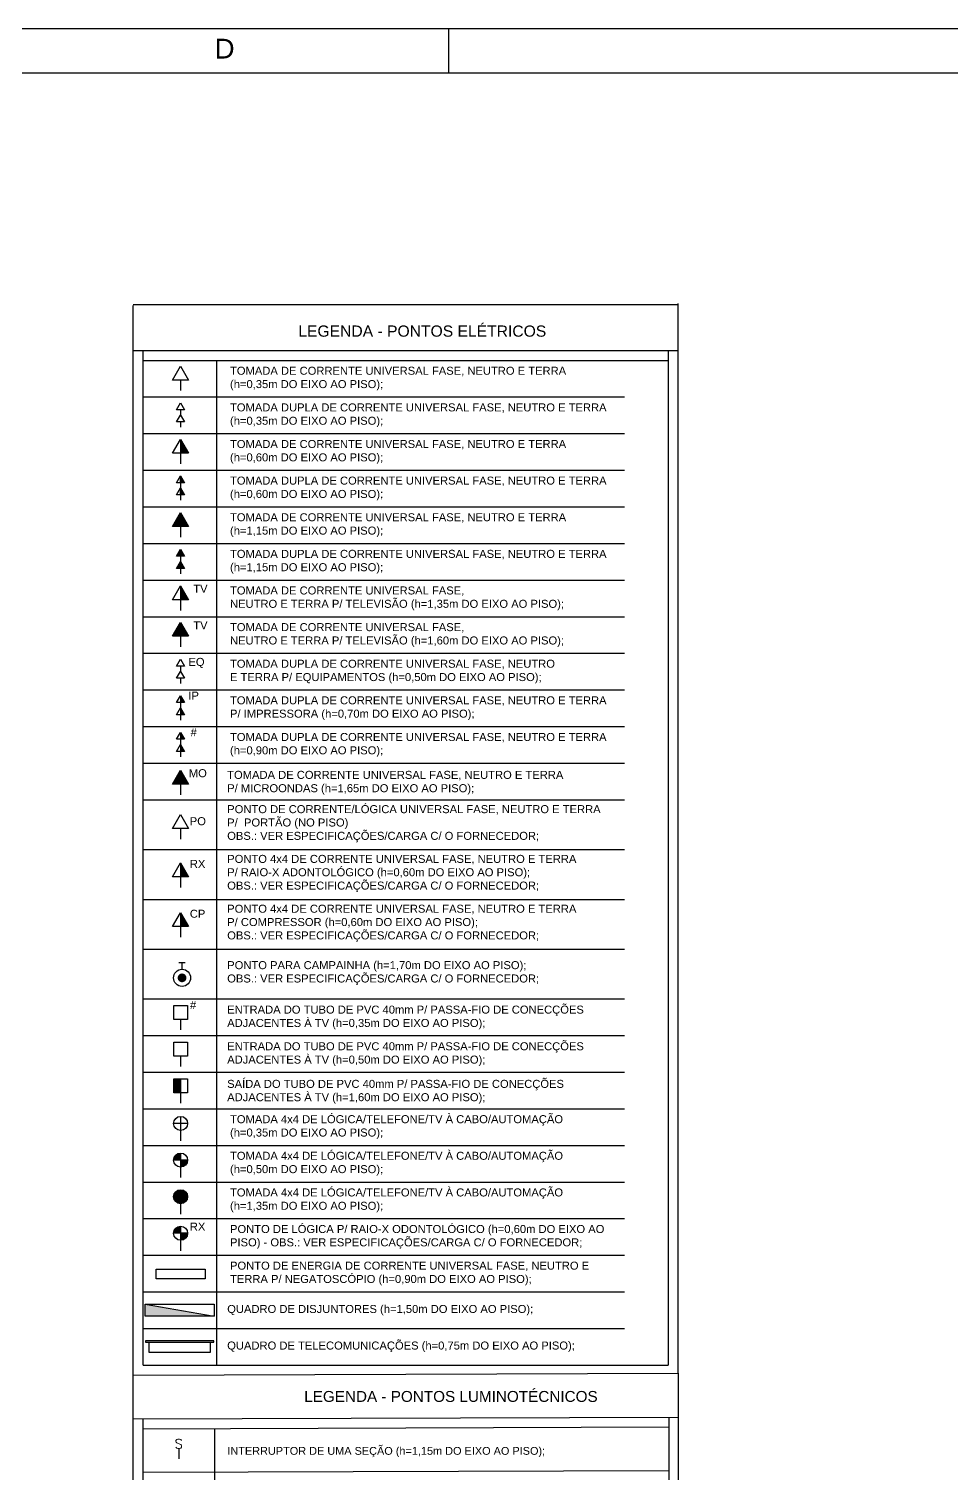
# Model space of a CAD drawing. Header units: millimetres. Extents: x 3082 to 3316, y 298 to 342.
# Drawn here: x 3268.73 to 3284.5, y 317.6 to 342.3 of the extents above; entities that cross this region are included whole.
import ezdxf
from ezdxf.enums import TextEntityAlignment as Align

# ---------------------------------------------------------------- set-up
doc = ezdxf.new("R2010")
doc.units = ezdxf.units.MM
doc.header["$MEASUREMENT"] = 0
doc.layers.get('0').update_dxf_attribs({"linetype": 'CONTINUOUS'})
for name, color, linetype in [('-HIDRO', 8, 'CONTINUOUS'), ('PL3', 3, 'CONTINUOUS'), ('Pontos Elétricos', 3, 'CONTINUOUS'), ('Pontos Elétricos e Luminotécnica', 3, 'CONTINUOUS'), ('TEXTO', 2, 'CONTINUOUS')]:
    doc.layers.add(name, color=color, linetype=linetype)
doc.styles.add('ARIAL', font='arial.ttf', dxfattribs={"height": 2})
doc.styles.add('ROMANS', font='romans.shx', dxfattribs={"height": 0.1})

# ---------------------------------------------------------------- blocks, each defined once
blk = doc.blocks.new('Tomada Média')
at = {"layer": 'PL3'}
blk.add_line((0, 0.08), (0, 0), dxfattribs=at)
blk.add_lwpolyline([(-0.06, 0.08), (0, 0.184), (0.06, 0.08)], close=True, dxfattribs=at)
blk = doc.blocks.new('Interruptor 1S')
at = {"layer": 'PL3'}
blk.add_line((0, 0.08), (0, 0), dxfattribs=at)
at = {"layer": 'PL3', "style": 'ROMANS'}
blk.add_text('S', height=0.072, dxfattribs=at).set_placement((0, 0.116), align=Align.MIDDLE)
blk = doc.blocks.new('bcamp')
at = {"layer": 'Pontos Elétricos'}
for p, q in [((0, 0.033), (0, -0.033)), ((0.064, 0), (0, 0))]:
    blk.add_line(p, q, dxfattribs=at)
at = {"layer": 'Pontos Elétricos', "const_width": 0.0439}
blk.add_lwpolyline([(0.128, 0, 1), (0.172, 0, 1)], format="xyb", close=True, dxfattribs=at)
at = {"layer": 'Pontos Elétricos'}
blk.add_circle((0.15, 0), 0.0859, dxfattribs=at)

msp = doc.modelspace()

# ---------------------------------------------------------------- hatches: boundary and pattern name
at = {"layer": 'Pontos Elétricos'}
h = msp.add_hatch(color=251, dxfattribs=at)
h.dxf.hatch_style = 1
h.paths.add_polyline_path([(3271.321, 335.276), (3271.321, 335.04), (3271.458, 335.04)])
for points in [[(3271.321, 334.536), (3271.389, 334.536), (3271.321, 334.655)], [(3271.321, 334.327), (3271.389, 334.327), (3271.321, 334.445)], [(3271.321, 334.024), (3271.184, 333.787), (3271.458, 333.787)], [(3271.321, 333.397), (3271.253, 333.279), (3271.389, 333.279)], [(3271.321, 333.188), (3271.253, 333.07), (3271.389, 333.07)], [(3271.321, 332.145), (3271.184, 331.908), (3271.458, 331.908)], [(3271.321, 330.774), (3271.389, 330.774), (3271.321, 330.892)], [(3271.321, 330.564), (3271.389, 330.564), (3271.321, 330.683)], [(3271.321, 330.147), (3271.389, 330.147), (3271.321, 330.266)], [(3271.321, 329.938), (3271.389, 329.938), (3271.321, 330.056)], [(3271.325, 329.617), (3271.189, 329.38), (3271.462, 329.38)]]:
    msp.add_hatch(color=251, dxfattribs=at).paths.add_polyline_path(points)
h = msp.add_hatch(color=251, dxfattribs=at)
h.dxf.hatch_style = 1
h.paths.add_polyline_path([(3271.321, 332.771), (3271.321, 332.534), (3271.458, 332.534)])
h = msp.add_hatch(color=251, dxfattribs=at)
h.dxf.hatch_style = 1
h.paths.add_polyline_path([(3271.321, 328.032), (3271.321, 327.796), (3271.458, 327.796)])
h = msp.add_hatch(color=251, dxfattribs=at)
h.dxf.hatch_style = 1
h.paths.add_polyline_path([(3271.321, 327.181), (3271.321, 326.944), (3271.458, 326.944)])
h = msp.add_hatch(color=251, dxfattribs=at)
h.dxf.hatch_style = 1
h.paths.add_polyline_path([(3271.206, 324.342), (3271.325, 324.342), (3271.325, 324.103), (3271.206, 324.103)])
h = msp.add_hatch(color=251, dxfattribs=at)
h.paths.add_polyline_path([(3271.325, 323.07, 0.414214), (3271.206, 322.95), (3271.325, 322.95)])
h.paths.add_polyline_path([(3271.325, 322.95), (3271.325, 322.831, 0.414214), (3271.445, 322.95)])
h = msp.add_hatch(color=251, dxfattribs=at)
h.paths.add_polyline_path([(3271.325, 322.444, 0.414214), (3271.206, 322.324), (3271.325, 322.324)])
h.paths.add_polyline_path([(3271.325, 322.324), (3271.325, 322.204, 0.414214), (3271.445, 322.324)])
h = msp.add_hatch(color=251, dxfattribs=at)
h.paths.add_polyline_path([(3271.325, 322.444, -0.414214), (3271.445, 322.324), (3271.325, 322.324)])
h.paths.add_polyline_path([(3271.325, 322.324), (3271.325, 322.204, -0.414214), (3271.206, 322.324)])
h = msp.add_hatch(color=251, dxfattribs=at)
h.paths.add_polyline_path([(3271.325, 321.817, 0.414214), (3271.206, 321.698), (3271.325, 321.698)])
h.paths.add_polyline_path([(3271.325, 321.698), (3271.325, 321.578, 0.414214), (3271.445, 321.698)])
at = {"layer": 'Pontos Elétricos e Luminotécnica'}
msp.add_hatch(color=254, dxfattribs=at).paths.add_polyline_path([(3271.9, 320.282), (3270.721, 320.484), (3270.721, 320.282)])

# ---------------------------------------------------------------- linework, layer by layer
at = {"layer": '-HIDRO'}
for p, q in [((3316.036, 342.298), (3252.961, 342.298)), ((3275.911, 341.548), (3275.911, 342.298)), ((3254.836, 341.548), (3315.286, 341.548)), ((3270.685, 319.443), (3270.685, 336.799))]:
    msp.add_line(p, q, dxfattribs=at)
at = {"color": 5}
for p, q in [((3270.514, 337.584), (3279.831, 337.584)), ((3270.514, 319.272), (3270.514, 337.568)), ((3279.831, 319.303), (3279.831, 337.599)), ((3270.514, 336.799), (3279.831, 336.799)), ((3279.831, 319.474), (3279.831, 336.83)), ((3270.514, 319.272), (3279.837, 319.303)), ((3270.514, 303.307), (3270.514, 319.272)), ((3279.837, 303.338), (3279.837, 319.303)), ((3270.514, 318.522), (3279.837, 318.554))]:
    msp.add_line(p, q, dxfattribs=at)
at = {"color": 250}
for p, q in [((3279.661, 336.799), (3279.661, 319.443)), ((3270.685, 336.628), (3279.661, 336.628)), ((3271.938, 336.628), (3271.938, 319.443)), ((3270.685, 336.002), (3278.914, 336.002)), ((3270.685, 335.376), (3278.914, 335.376)), ((3270.685, 334.749), (3278.914, 334.749)), ((3270.685, 334.123), (3278.914, 334.123)), ((3270.685, 333.497), (3278.914, 333.497)), ((3270.685, 332.87), (3278.914, 332.87)), ((3270.685, 332.244), (3278.914, 332.244)), ((3270.685, 331.618), (3278.914, 331.618)), ((3270.685, 330.991), (3278.914, 330.991)), ((3270.685, 330.365), (3278.914, 330.365)), ((3270.685, 329.739), (3278.914, 329.739)), ((3270.685, 329.112), (3278.914, 329.112)), ((3270.685, 328.261), (3278.914, 328.261)), ((3270.685, 327.409), (3278.914, 327.409)), ((3270.685, 326.558), (3278.914, 326.558)), ((3270.685, 325.707), (3278.914, 325.707)), ((3270.685, 325.08), (3278.914, 325.08)), ((3270.685, 324.454), (3278.914, 324.454)), ((3270.685, 323.828), (3278.914, 323.828)), ((3270.685, 323.201), (3278.914, 323.201)), ((3270.685, 322.575), (3278.914, 322.575)), ((3270.685, 321.949), (3278.914, 321.949)), ((3270.685, 321.322), (3278.914, 321.322)), ((3270.685, 320.696), (3278.914, 320.696)), ((3270.685, 320.07), (3278.914, 320.07)), ((3270.685, 319.443), (3279.661, 319.443)), ((3270.681, 303.474), (3270.683, 318.523)), ((3279.671, 318.554), (3279.671, 303.505)), ((3270.681, 318.356), (3279.671, 318.387)), ((3271.902, 318.356), (3271.902, 303.478)), ((3270.681, 317.612), (3279.671, 317.643)), ((3270.681, 317.612), (3279.671, 317.643))]:
    msp.add_line(p, q, dxfattribs=at)
at = {"layer": 'PL3'}
for p, q in [((3271.321, 335.276), (3271.321, 334.857)), ((3271.321, 332.771), (3271.321, 332.352)), ((3271.321, 328.032), (3271.321, 327.613)), ((3271.321, 327.181), (3271.321, 326.762))]:
    msp.add_line(p, q, dxfattribs=at)
for points in [[(3271.184, 335.04), (3271.321, 335.276), (3271.458, 335.04)], [(3271.184, 332.534), (3271.321, 332.771), (3271.458, 332.534)], [(3271.184, 327.796), (3271.321, 328.032), (3271.458, 327.796)], [(3271.184, 326.944), (3271.321, 327.181), (3271.458, 326.944)]]:
    msp.add_lwpolyline(points, close=True, dxfattribs=at)
at = {"layer": 'Pontos Elétricos'}
for p, q in [((3271.321, 334.536), (3271.321, 334.655)), ((3271.321, 334.327), (3271.321, 334.445)), ((3271.321, 330.892), (3271.321, 330.473)), ((3271.321, 330.266), (3271.321, 329.847)), ((3271.325, 325.355), (3271.325, 325.176)), ((3271.325, 324.729), (3271.325, 324.549)), ((3271.325, 324.342), (3271.325, 323.923)), ((3271.325, 323.696), (3271.325, 323.457)), ((3271.445, 323.577), (3271.206, 323.577)), ((3271.325, 323.457), (3271.325, 323.277)), ((3271.445, 322.95), (3271.206, 322.95)), ((3271.325, 323.07), (3271.325, 322.831)), ((3271.325, 322.831), (3271.325, 322.651)), ((3271.325, 322.444), (3271.325, 322.252)), ((3271.445, 322.324), (3271.206, 322.324)), ((3271.325, 322.252), (3271.325, 322.025)), ((3271.445, 321.698), (3271.206, 321.698)), ((3271.325, 321.817), (3271.325, 321.578)), ((3271.325, 321.578), (3271.325, 321.398))]:
    msp.add_line(p, q, dxfattribs=at)
for points in [[(3271.253, 330.774), (3271.321, 330.892), (3271.389, 330.774)], [(3271.253, 330.564), (3271.321, 330.683), (3271.389, 330.564)], [(3271.253, 330.147), (3271.321, 330.266), (3271.389, 330.147)], [(3271.253, 329.938), (3271.321, 330.056), (3271.389, 329.938)], [(3271.206, 325.595), (3271.445, 325.595), (3271.445, 325.355), (3271.206, 325.355)], [(3271.206, 324.968), (3271.445, 324.968), (3271.445, 324.729), (3271.206, 324.729)], [(3271.206, 324.342), (3271.445, 324.342), (3271.445, 324.103), (3271.206, 324.103)], [(3270.907, 321.083), (3271.742, 321.083), (3271.742, 320.918), (3270.907, 320.918)]]:
    msp.add_lwpolyline(points, close=True, dxfattribs=at)
for centre in [(3271.325, 323.577), (3271.325, 322.95), (3271.325, 322.324), (3271.325, 321.698)]:
    msp.add_circle(centre, 0.12, dxfattribs=at)
at = {"layer": 'Pontos Elétricos e Luminotécnica'}
msp.add_line((3270.721, 320.484), (3271.9, 320.282), dxfattribs=at)
for points in [[(3271.9, 320.484), (3271.9, 320.282), (3270.721, 320.282), (3270.721, 320.484)], [(3271.89, 319.858), (3270.725, 319.858), (3270.725, 319.837), (3271.89, 319.837)]]:
    msp.add_lwpolyline(points, close=True, dxfattribs=at)
msp.add_lwpolyline([(3271.827, 319.837), (3271.827, 319.657), (3270.787, 319.657), (3270.787, 319.837)], dxfattribs=at)

# ---------------------------------------------------------------- block references
at = {"layer": 'Pontos Elétricos'}
for p, xscale, yscale, zscale in [((3271.321, 336.11), 2.27754888901097, 2.27754888901097, 2.27754888901097), ((3271.321, 335.693), 1.138774444505485, 1.138774444505485, 1.138774444505485), ((3271.321, 335.484), 1.138774444505485, 1.138774444505485, 1.138774444505485), ((3271.321, 334.445), 1.138774444505485, 1.138774444505485, 1.138774444505485), ((3271.321, 334.236), 1.138774444505485, 1.138774444505485, 1.138774444505485), ((3271.321, 333.605), 2.27754888901097, 2.27754888901097, 2.27754888901097), ((3271.321, 333.188), 1.138774444505485, 1.138774444505485, 1.138774444505485), ((3271.321, 332.978), 1.138774444505485, 1.138774444505485, 1.138774444505485), ((3271.321, 331.726), 2.27754888901097, 2.27754888901097, 2.27754888901097), ((3271.321, 331.309), 1.138774444505485, 1.138774444505485, 1.138774444505485), ((3271.321, 331.099), 1.138774444505485, 1.138774444505485, 1.138774444505485), ((3271.325, 329.198), 2.27754888901097, 2.27754888901097, 2.27754888901097), ((3271.321, 328.439), 2.27754888901097, 2.27754888901097, 2.27754888901097)]:
    msp.add_blockref('Tomada Média', p, dxfattribs=dict(at, xscale=xscale, yscale=yscale, zscale=zscale))
at = {"layer": 'Pontos Elétricos', "xscale": 1.7, "yscale": 1.7, "zscale": 1.7, "rotation": 270}
msp.add_blockref('bcamp', (3271.349, 326.322), dxfattribs=at)
at = {"layer": 'Pontos Elétricos e Luminotécnica', "xscale": 2.220610166785793, "yscale": 2.220610166785793, "zscale": 2.220610166785793}
msp.add_blockref('Interruptor 1S', (3271.292, 317.84), dxfattribs=at)

# ---------------------------------------------------------------- texts
at = {"layer": '-HIDRO', "linetype": 'Continuous', "style": 'ARIAL'}
msp.add_text('D', height=0.338, dxfattribs=at).set_placement((3272.077, 341.96), align=Align.MIDDLE)
at = {"layer": 'Pontos Elétricos', "color": 4, "style": 'ARIAL'}
for s, height, p in [('TV', 0.1369, (3271.663, 332.653)), ('TV', 0.1369, (3271.663, 332.027)), ('EQ', 0.1369, (3271.596, 331.402)), ('IP', 0.1369, (3271.548, 330.825)), ('#', 0.137, (3271.548, 330.199)), ('MO', 0.1369, (3271.619, 329.499)), ('PO', 0.1369, (3271.619, 328.678)), ('RX', 0.1369, (3271.615, 327.947)), ('CP', 0.1369, (3271.615, 327.095)), ('#', 0.137, (3271.538, 325.535)), ('RX', 0.1369, (3271.615, 321.743))]:
    msp.add_text(s, height=height, dxfattribs=at).set_placement(p, align=Align.CENTER)
at = {"layer": 'TEXTO', "color": 2, "style": 'ARIAL'}
for s, height, p in [('LEGENDA - PONTOS ELÉTRICOS', 0.19165, (3275.457, 337.033)), ('LEGENDA - PONTOS LUMINOTÉCNICOS', 0.18685, (3275.947, 318.814))]:
    msp.add_text(s, height=height, dxfattribs=at).set_placement(p, align=Align.CENTER)
at = {"layer": 'TEXTO', "attachment_point": 4, "style": 'ARIAL'}
for s, insert, char_height in [('TOMADA DE CORRENTE UNIVERSAL FASE, NEUTRO E TERRA\\P(h=0,35m DO EIXO AO PISO);', (3272.169, 336.316), 0.13689), ('TOMADA DUPLA DE CORRENTE UNIVERSAL FASE, NEUTRO E TERRA\\P(h=0,35m DO EIXO AO PISO);', (3272.169, 335.689), 0.13689), ('TOMADA DE CORRENTE UNIVERSAL FASE, NEUTRO E TERRA\\P(h=0,60m DO EIXO AO PISO);', (3272.169, 335.063), 0.13689), ('TOMADA DUPLA DE CORRENTE UNIVERSAL FASE, NEUTRO E TERRA\\P(h=0,60m DO EIXO AO PISO);', (3272.169, 334.437), 0.13689), ('TOMADA DE CORRENTE UNIVERSAL FASE, NEUTRO E TERRA\\P(h=1,15m DO EIXO AO PISO);', (3272.169, 333.81), 0.13689), ('TOMADA DUPLA DE CORRENTE UNIVERSAL FASE, NEUTRO E TERRA\\P(h=1,15m DO EIXO AO PISO);', (3272.169, 333.184), 0.13689), ('TOMADA DE CORRENTE UNIVERSAL FASE,\\PNEUTRO E TERRA P/ TELEVISÃO (h=1,35m DO EIXO AO PISO);', (3272.169, 332.558), 0.13689), ('TOMADA DE CORRENTE UNIVERSAL FASE,\\PNEUTRO E TERRA P/ TELEVISÃO (h=1,60m DO EIXO AO PISO);', (3272.169, 331.931), 0.13689), ('TOMADA DUPLA DE CORRENTE UNIVERSAL FASE, NEUTRO\\PE TERRA P/ EQUIPAMENTOS (h=0,50m DO EIXO AO PISO);', (3272.169, 331.305), 0.13689), ('TOMADA DUPLA DE CORRENTE UNIVERSAL FASE, NEUTRO E TERRA\\PP/ IMPRESSORA (h=0,70m DO EIXO AO PISO);', (3272.169, 330.679), 0.13689), ('TOMADA DUPLA DE CORRENTE UNIVERSAL FASE, NEUTRO E TERRA\\P(h=0,90m DO EIXO AO PISO);', (3272.169, 330.052), 0.13689), ('TOMADA DE CORRENTE UNIVERSAL FASE, NEUTRO E TERRA\\PP/ MICROONDAS (h=1,65m DO EIXO AO PISO);', (3272.121, 329.404), 0.13689), ('PONTO DE CORRENTE/LÓGICA UNIVERSAL FASE, NEUTRO E TERRA\\PP/  PORTÃO (NO PISO)\\POBS.: VER ESPECIFICAÇÕES/CARGA C/ O FORNECEDOR;', (3272.121, 328.703), 0.13689), ('ENTRADA DO TUBO DE PVC 40mm P/ PASSA-FIO DE CONECÇÕES\\PADJACENTES À TV (h=0,35m DO EIXO AO PISO);', (3272.121, 325.389), 0.13689), ('ENTRADA DO TUBO DE PVC 40mm P/ PASSA-FIO DE CONECÇÕES\\PADJACENTES À TV (h=0,50m DO EIXO AO PISO);', (3272.121, 324.762), 0.13689), ('SAÍDA DO TUBO DE PVC 40mm P/ PASSA-FIO DE CONECÇÕES\\PADJACENTES À TV (h=1,60m DO EIXO AO PISO);', (3272.121, 324.119), 0.13689), ('PONTO DE ENERGIA DE CORRENTE UNIVERSAL FASE, NEUTRO E\\PTERRA P/ NEGATOSCÓPIO (h=0,90m DO EIXO AO PISO);', (3272.169, 321.01), 0.13689), ('QUADRO DE DISJUNTORES (h=1,50m DO EIXO AO PISO);', (3272.121, 320.383), 0.13689), ('QUADRO DE TELECOMUNICAÇÕES (h=0,75m DO EIXO AO PISO);', (3272.121, 319.757), 0.13689), ('INTERRUPTOR DE UMA SEÇÃO (h=1,15m DO EIXO AO PISO);', (3272.124, 317.956), 0.13347)]:
    msp.add_mtext(s, dxfattribs=dict(at, insert=insert, char_height=char_height))
at = {"layer": 'TEXTO', "char_height": 0.13689, "attachment_point": 4, "style": 'ARIAL'}
for s, insert, width in [('PONTO 4x4 DE CORRENTE UNIVERSAL FASE, NEUTRO E TERRA P/ RAIO-X ADONTOLÓGICO (h=0,60m DO EIXO AO PISO);\\POBS.: VER ESPECIFICAÇÕES/CARGA C/ O FORNECEDOR;', (3272.121, 327.852), 5.97778), ('PONTO 4x4 DE CORRENTE UNIVERSAL FASE, NEUTRO E TERRA P/ COMPRESSOR (h=0,60m DO EIXO AO PISO);\\POBS.: VER ESPECIFICAÇÕES/CARGA C/ O FORNECEDOR;', (3272.121, 327), 5.97778), ('PONTO PARA CAMPAINHA (h=1,70m DO EIXO AO PISO);\\POBS.: VER ESPECIFICAÇÕES/CARGA C/ O FORNECEDOR;', (3272.121, 326.149), 5.97778), ('TOMADA 4x4 DE LÓGICA/TELEFONE/TV À CABO/AUTOMAÇÃO\\P(h=0,35m DO EIXO AO PISO);', (3272.169, 323.515), 6.6811), ('TOMADA 4x4 DE LÓGICA/TELEFONE/TV À CABO/AUTOMAÇÃO\\P(h=0,50m DO EIXO AO PISO);', (3272.169, 322.889), 6.6811), ('TOMADA 4x4 DE LÓGICA/TELEFONE/TV À CABO/AUTOMAÇÃO\\P(h=1,35m DO EIXO AO PISO);', (3272.169, 322.262), 6.6811), ('PONTO DE LÓGICA P/ RAIO-X ODONTOLÓGICO (h=0,60m DO EIXO AO PISO) - OBS.: VER ESPECIFICAÇÕES/CARGA C/ O FORNECEDOR;', (3272.169, 321.636), 6.6811)]:
    msp.add_mtext(s, dxfattribs=dict(at, insert=insert, width=width))

doc.saveas('drawing.dxf')
